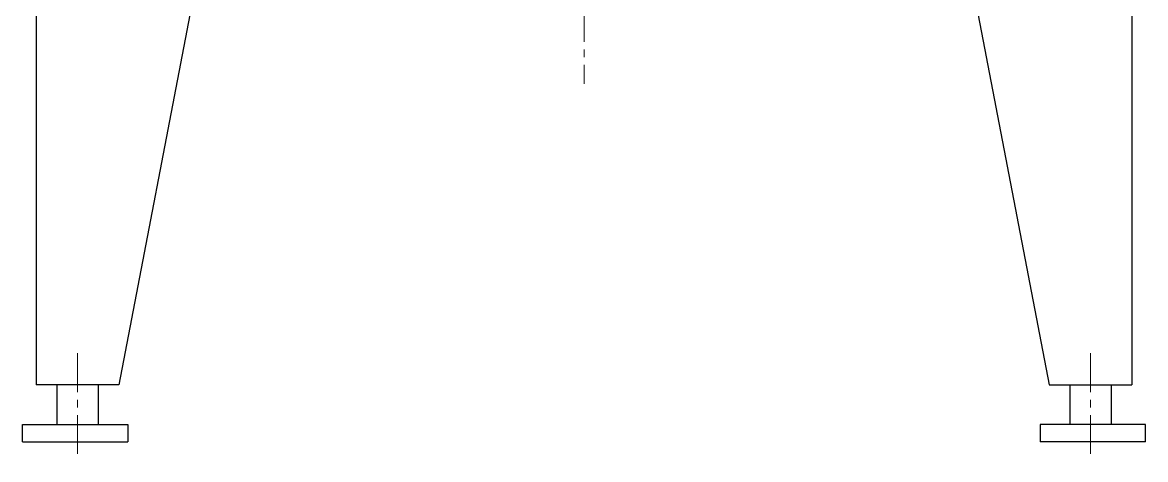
# Model space of a CAD drawing. Header units: millimetres. Extents: x 753 to 1784, y 2613 to 4263.
# Drawn here: x 818 to 1738, y 2613 to 2971 of the extents above; entities that cross this region are included whole.
import ezdxf

# ---------------------------------------------------------------- set-up
doc = ezdxf.new("R2010")
doc.units = ezdxf.units.MM
doc.linetypes.add('CENTER', pattern=[50.8, 31.75, -6.35, 6.35, -6.35])
doc.layers.get('0').update_dxf_attribs({"lineweight": 25})
doc.layers.add('01-中心线(红)', color=1, linetype='CENTER', lineweight=13)
doc.layers.add('02-粗实线(白)', color=7, linetype='Continuous', lineweight=25)

msp = doc.modelspace()

# ---------------------------------------------------------------- linework, layer by layer
for p, q in [((1727.36, 3321.55), (1727.36, 2674.08)), ((1573.86, 3120.92), (1659.38, 2674.08)), ((828.82, 3110.31), (828.82, 2674.08)), ((971.55, 3064.67), (896.8, 2674.08)), ((896.8, 2674.08), (828.82, 2674.08)), ((845.81, 2674.08), (845.81, 2641.57)), ((879.81, 2674.08), (879.81, 2641.57)), ((1659.38, 2674.08), (1727.36, 2674.08)), ((1676.37, 2674.08), (1676.37, 2641.57)), ((1710.37, 2674.08), (1710.37, 2641.57)), ((817.7, 2627.3), (817.7, 2641.57)), ((817.7, 2641.57), (904.16, 2641.57)), ((904.16, 2641.57), (904.16, 2627.3)), ((1652.02, 2641.57), (1652.02, 2627.3)), ((1738.47, 2641.57), (1652.02, 2641.57)), ((1738.47, 2627.3), (1738.47, 2641.57))]:
    msp.add_line(p, q)
at = {"layer": '01-中心线(红)'}
for p, q in [((1278.09, 4206.6), (1278.09, 2921.13)), ((862.81, 2699.96), (862.81, 2612.8)), ((1693.37, 2699.96), (1693.37, 2612.8))]:
    msp.add_line(p, q, dxfattribs=at)
at = {"layer": '02-粗实线(白)'}
for p, q in [((817.7, 2627.3), (904.16, 2627.3)), ((1738.47, 2627.3), (1652.02, 2627.3))]:
    msp.add_line(p, q, dxfattribs=at)

doc.saveas('drawing.dxf')
